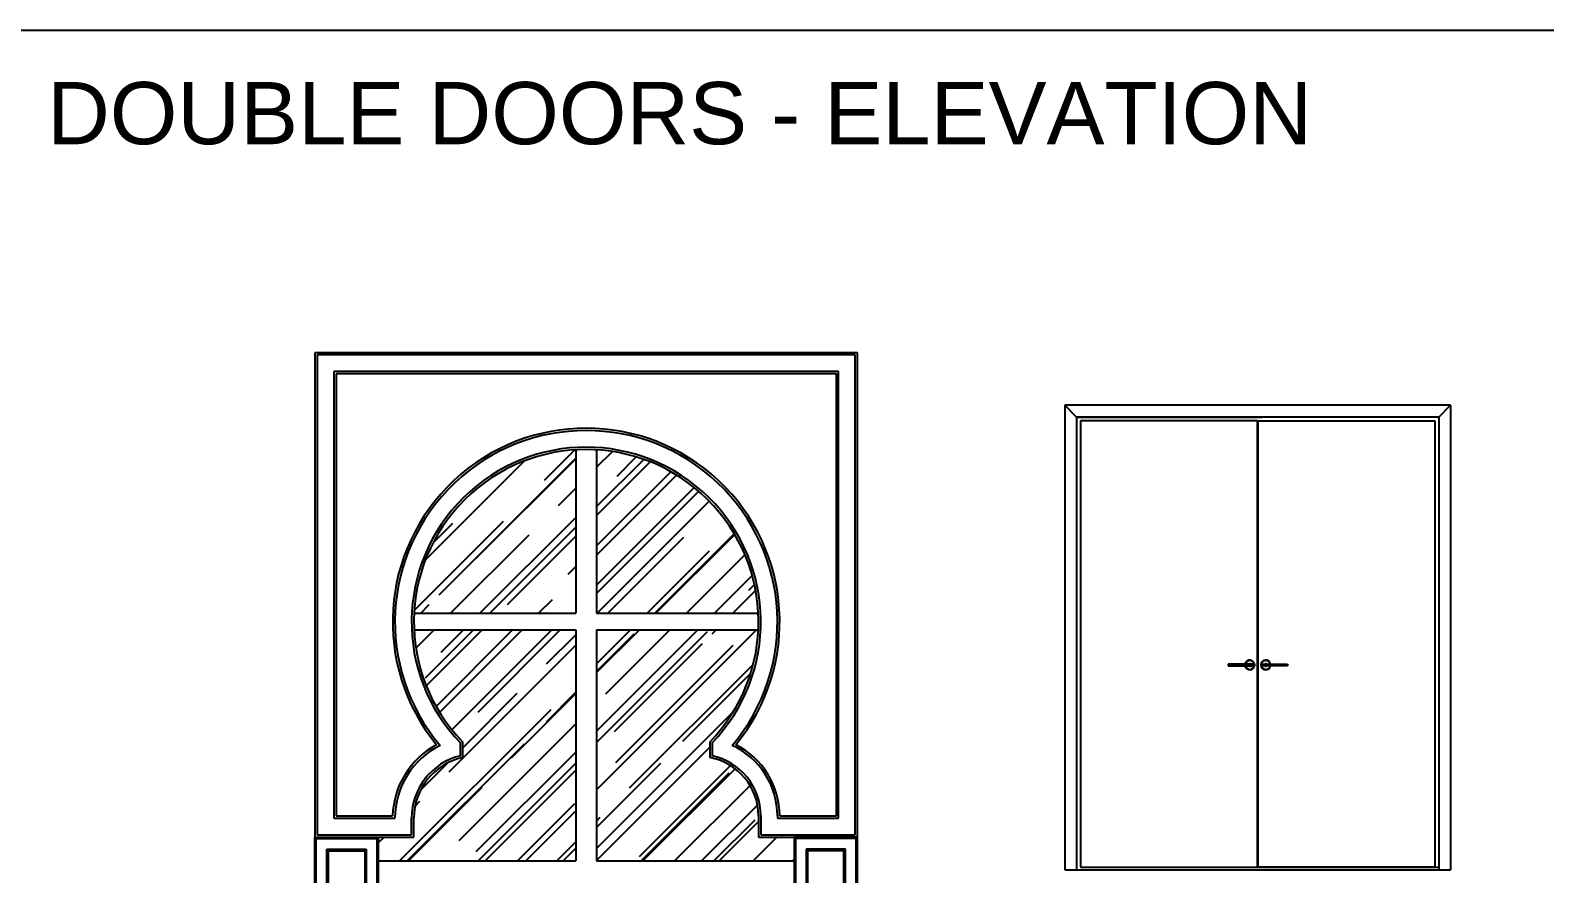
# Model space of a CAD drawing. Header units: inches. Extents: x -12530 to 36157, y 78659 to 110077.
# Drawn here: x 11708 to 19012, y 106011 to 110077 of the extents above; entities that cross this region are included whole.
import ezdxf

# ---------------------------------------------------------------- set-up
doc = ezdxf.new("R2010")
doc.units = ezdxf.units.IN
doc.header["$MEASUREMENT"] = 0
doc.layers.add('freecads.com', color=7, linetype='Continuous')
doc.styles.get("Standard").update_dxf_attribs({"font": 'arial.ttf'})

msp = doc.modelspace()

# ---------------------------------------------------------------- linework, layer by layer
at = {"layer": 'freecads.com'}
for p, q in [((11592.6, 110077.2), (36157.1, 110077.2)), ((16697.6, 106029.1), (18557.5, 106029.1))]:
    msp.add_line(p, q, dxfattribs=at)
at = {"layer": 'freecads.com', "ltscale": 0.5}
for p, q in [((15697.6, 108522.9), (13080, 108522.9)), ((13080, 108522.9), (13080, 106187.4)), ((15686.5, 108511.8), (13091.1, 108511.8)), ((13091.1, 108511.8), (13091.1, 106198.5)), ((15686.5, 106198.5), (15686.5, 108511.8)), ((15697.6, 106187.4), (15697.6, 108522.9)), ((15606.3, 108431.6), (13171.3, 108431.6)), ((13171.3, 108431.6), (13171.3, 106278.7)), ((15595.2, 108420.5), (13182.4, 108420.5)), ((13182.4, 108420.5), (13182.4, 106289.8)), ((15595.2, 106289.8), (15595.2, 108420.5)), ((15606.3, 106278.7), (15606.3, 108431.6)), ((18557.5, 108269.1), (16697.6, 108269.1)), ((16754.1, 108212.6), (16697.6, 108269.1)), ((16697.6, 108269.1), (16697.6, 106029.1)), ((18501, 108212.6), (18557.5, 108269.1)), ((18557.5, 108269.1), (18557.5, 106029.1)), ((18501, 108212.6), (16754.1, 108212.6)), ((16754.1, 108212.6), (16754.1, 106029.1)), ((16754.1, 108212.6), (17646.4, 108212.6)), ((17625.7, 108193.8), (16772.9, 108193.8)), ((16772.9, 108193.8), (16772.9, 106043.2)), ((17625.7, 106043.2), (17625.7, 108193.8)), ((17629.4, 106043.2), (17629.4, 108193.8)), ((17629.4, 108193.8), (18482.2, 108193.8)), ((18482.2, 108193.8), (18482.2, 106043.2)), ((18501, 108212.6), (18501, 106029.1)), ((14188.1, 107909.1), (14333.3, 108054.3)), ((14338.8, 108054.7), (14338.8, 107266.7)), ((14438.8, 108054.7), (14438.8, 107266.7)), ((14438.8, 107970.4), (14515, 108046.6)), ((13613.3, 107523.9), (14090.1, 108000.6)), ((13679, 107354.8), (14338.8, 108014.6)), ((13858.6, 107531.6), (14338.8, 108011.8)), ((14438.8, 107780.9), (14666.4, 108008.5)), ((14438.8, 107738.4), (14697.2, 107996.8)), ((14438.8, 107591.4), (14796.7, 107949.2)), ((14537.4, 107927.5), (14630.2, 108020.4)), ((14438.8, 107546.1), (14825.1, 107932.4)), ((14254.5, 107786.1), (14338.8, 107870.4)), ((14438.8, 107401.9), (14909.7, 107872.7)), ((14438.8, 107362.3), (14931.3, 107854.7)), ((14442.2, 107266.7), (14982.4, 107806.8)), ((13559.6, 107280.7), (13990.1, 107711.2)), ((13650.2, 107606), (13745.4, 107701.3)), ((13876.6, 107266.7), (14338.8, 107729)), ((13924.6, 107266.7), (14338.8, 107680.9)), ((13735.1, 107266.7), (14113.1, 107644.7)), ((14008.5, 107308.1), (14338.8, 107638.4)), ((14493.1, 107266.7), (14859.8, 107633.4)), ((14719.4, 107266.7), (15102.9, 107650.2)), ((14725.1, 107266.7), (15105, 107646.6)), ((14682.7, 107266.7), (14982.9, 107566.9)), ((14872.2, 107266.7), (15154.2, 107548.8)), ((14302.6, 107455.2), (14338.8, 107491.4)), ((15007.9, 107266.7), (15189.4, 107448.1)), ((15095.6, 107266.7), (15205.9, 107376.9)), ((15172.4, 107377.4), (15200.1, 107405.1)), ((13590.9, 107266.7), (13632.3, 107308.1)), ((14159.4, 107266.7), (14226.3, 107333.6)), ((13558.8, 107266.7), (14338.8, 107266.7)), ((14438.8, 107266.7), (15218.8, 107266.7)), ((13558.7, 107186.7), (14338.8, 107186.7)), ((13567.4, 107099), (13655.1, 107186.7)), ((13613.9, 106956), (13844.6, 107186.7)), ((13617.1, 106916.8), (13887.1, 107186.7)), ((13664.8, 106817.3), (14034.1, 107186.7)), ((13681.5, 106788.8), (14079.4, 107186.7)), ((13688.9, 107079), (13796.6, 107186.7)), ((13741.3, 106704.3), (14223.6, 107186.7)), ((13867.1, 106790.5), (14263.2, 107186.7)), ((14198, 107022.4), (14338.8, 107163.3)), ((14338.8, 107186.7), (14338.8, 106072.9)), ((14438.8, 106980.4), (14645.1, 107186.7)), ((14438.8, 106697.6), (14927.9, 107186.7)), ((14438.8, 106414.7), (15210.8, 107186.7)), ((14438.8, 107022.8), (14602.7, 107186.7)), ((14438.8, 107186.7), (14438.8, 106072.9)), ((14438.8, 107186.7), (15218.9, 107186.7)), ((14438.8, 106643.8), (14974.4, 107179.4)), ((14438.8, 106986.1), (14620.8, 107168.1)), ((14483.7, 106878.2), (14792.2, 107186.7)), ((14997, 107168.1), (15015.6, 107186.7)), ((13728.5, 106502), (14338.8, 107112.4)), ((14526.1, 106697.2), (14950.3, 107121.4)), ((14531.7, 106547.3), (15097.4, 107112.9)), ((14598.2, 106424.2), (15194.1, 107020.2)), ((17609.9, 107021.2), (17484.8, 107021.2)), ((17484.8, 107021.2), (17484.8, 107013.4)), ((17484.8, 107013.4), (17609.9, 107013.4)), ((17609.9, 107013.4), (17609.9, 107021.2)), ((17645.1, 107013.4), (17645.1, 107021.2)), ((17645.1, 107021.2), (17770.3, 107021.2)), ((17770.3, 107013.4), (17645.1, 107013.4)), ((17770.3, 107021.2), (17770.3, 107013.4)), ((14855.6, 106650.5), (15181.8, 106976.7)), ((13793.1, 106617.5), (14056.6, 106881)), ((14028.3, 106569.9), (14338.8, 106880.4)), ((14196.6, 106743.8), (14338.8, 106886.1)), ((13488.9, 106072.9), (14219.2, 106803.2)), ((14438.8, 106131.9), (15096.6, 106789.6)), ((13776.5, 106171.1), (14338.8, 106733.3)), ((13525.6, 106072.9), (14090.5, 106637.8)), ((13759.3, 106682.7), (13761, 106684.4)), ((13782, 106580), (13782, 106641.3)), ((13793.1, 106571.2), (13793.1, 106645.8)), ((14984.5, 106645.8), (14984.5, 106571.2)), ((14995.6, 106641.3), (14995.6, 106580)), ((13858.6, 106117.3), (14338.8, 106597.6)), ((14438.8, 106075.3), (14984.5, 106621)), ((13590.7, 106415.1), (13720.8, 106545.3)), ((13867.9, 106072.9), (14338.8, 106543.8)), ((13901.8, 106072.9), (14338.8, 106509.9)), ((14438.8, 106233.7), (14749.5, 106544.4)), ((14646.3, 106093.3), (15085.1, 106532.1)), ((14654.2, 106072.9), (15079, 106497.8)), ((14662.7, 106072.9), (15106.8, 106517)), ((13531.3, 106072.9), (13886.9, 106428.5)), ((14815.4, 106072.9), (15178.9, 106436.4)), ((13563.5, 106337.1), (13587, 106360.6)), ((14057.4, 106072.9), (14333.7, 106349.3)), ((14945.5, 106072.9), (15214.8, 106342.2)), ((13171.3, 106278.7), (13466.5, 106278.7)), ((13182.4, 106289.8), (13455.4, 106289.8)), ((13546.7, 106198.5), (13546.7, 106278.7)), ((13557.8, 106187.4), (13557.8, 106278.7)), ((14097, 106072.9), (14338.8, 106314.7)), ((14438.8, 106264.8), (14456.8, 106282.8)), ((15004.9, 106072.9), (15203.5, 106271.5)), ((15219.8, 106289.8), (15219.8, 106187.4)), ((15230.9, 106289.8), (15230.9, 106198.5)), ((15311.1, 106289.8), (15311.1, 106278.7)), ((15311.1, 106278.7), (15606.3, 106278.7)), ((15322.2, 106289.8), (15595.2, 106289.8)), ((13091.1, 106198.5), (13546.7, 106198.5)), ((15030.3, 106072.9), (15219.8, 106262.4)), ((15230.9, 106198.5), (15686.5, 106198.5)), ((13080, 106187.4), (13557.8, 106187.4)), ((13080, 102299.1), (13080, 106187.4)), ((13080, 106187.4), (13386.3, 106187.4)), ((13087.1, 102306.2), (13087.1, 106180.3)), ((13087.1, 106180.3), (13379.2, 106180.3)), ((13138.6, 102357.6), (13138.6, 106128.8)), ((13138.6, 106128.8), (13327.8, 106128.8)), ((13327.8, 106128.8), (13327.8, 102357.6)), ((13379.2, 106180.3), (13379.2, 102306.2)), ((13386.3, 106159.9), (13413.8, 106187.4)), ((13386.3, 106187.4), (13386.3, 102299.1)), ((14246.9, 106072.9), (14338.8, 106164.8)), ((14278, 106072.9), (14338.8, 106133.7)), ((15194.4, 106072.9), (15308.9, 106187.4)), ((15219.8, 106187.4), (15697.6, 106187.4)), ((15697.6, 106187.4), (15391.3, 106187.4)), ((15391.3, 106187.4), (15391.3, 102299.1)), ((15690.5, 106180.3), (15398.4, 106180.3)), ((15398.4, 106180.3), (15398.4, 102306.2)), ((15639.1, 106128.8), (15449.8, 106128.8)), ((15449.8, 106128.8), (15449.8, 102357.6)), ((15639.1, 102357.6), (15639.1, 106128.8)), ((15690.5, 102306.2), (15690.5, 106180.3)), ((15697.6, 102299.1), (15697.6, 106187.4)), ((13145.7, 102364.8), (13145.7, 106121.7)), ((13145.7, 106121.7), (13320.7, 106121.7)), ((13320.7, 106121.7), (13320.7, 102364.8)), ((13386.3, 106072.9), (14338.8, 106072.9)), ((14438.8, 106072.9), (15391.3, 106072.9)), ((15383.9, 106072.9), (15391.3, 106080.3)), ((15631.9, 106121.7), (15456.9, 106121.7)), ((15456.9, 106121.7), (15456.9, 102364.8)), ((15631.9, 102364.8), (15631.9, 106121.7)), ((16772.9, 106043.2), (17625.7, 106043.2)), ((17608.7, 106043.2), (18501, 106043.2)), ((18482.2, 106043.2), (17629.4, 106043.2))]:
    msp.add_line(p, q, dxfattribs=at)
for centre, radius, start, end in [((14388.8, 107225.2), 933.4, 320.61421, 219.38579), ((14388.8, 107225.2), 922.3, 319.75921, 220.24079), ((14388.8, 107225.2), 842.1, 316.10198, 223.89802), ((14388.8, 107225.2), 831, 315.79467, 224.20533), ((17589.2, 107017.3), 23.5, 189.49725, 170.50275), ((17589.2, 107017.3), 21.6, 190.33179, 169.66821), ((17589.2, 107017.3), 5.88, 41.29993, 138.70007), ((17589.2, 107017.3), 5.88, 221.29993, 318.70007), ((17665.9, 107017.3), 23.5, 9.49725, 350.50275), ((17665.9, 107017.3), 21.6, 10.33179, 349.66821), ((17665.9, 107017.3), 5.88, 41.29993, 138.70007), ((17665.9, 107017.3), 5.88, 221.29993, 318.70007), ((13857.7, 106278.2), 402.5, 118.22145, 178.35871), ((13857.3, 106278.7), 390.8, 116.19673, 180), ((13857.3, 106278.7), 310.6, 104.02682, 180), ((13857.3, 106278.7), 299.5, 102.37557, 180), ((14932.4, 106288.5), 287.5, 0.24841, 79.54759), ((14932.8, 106288.6), 298.1, 0.22973, 77.83717), ((14936.6, 106288.9), 374.6, 0.13012, 65.33704), ((14937.3, 106289), 385, 0.11898, 63.30086)]:
    msp.add_arc(centre, radius, start, end, dxfattribs=at)

# ---------------------------------------------------------------- texts
at = {"layer": 'freecads.com', "insert": (11788.7, 109827.9), "char_height": 300, "attachment_point": 1}
msp.add_mtext_dynamic_manual_height_columns('DOUBLE DOORS - ELEVATION', width=1164332.793, gutter_width=20, heights=[0], dxfattribs=at)

doc.saveas('drawing.dxf')
